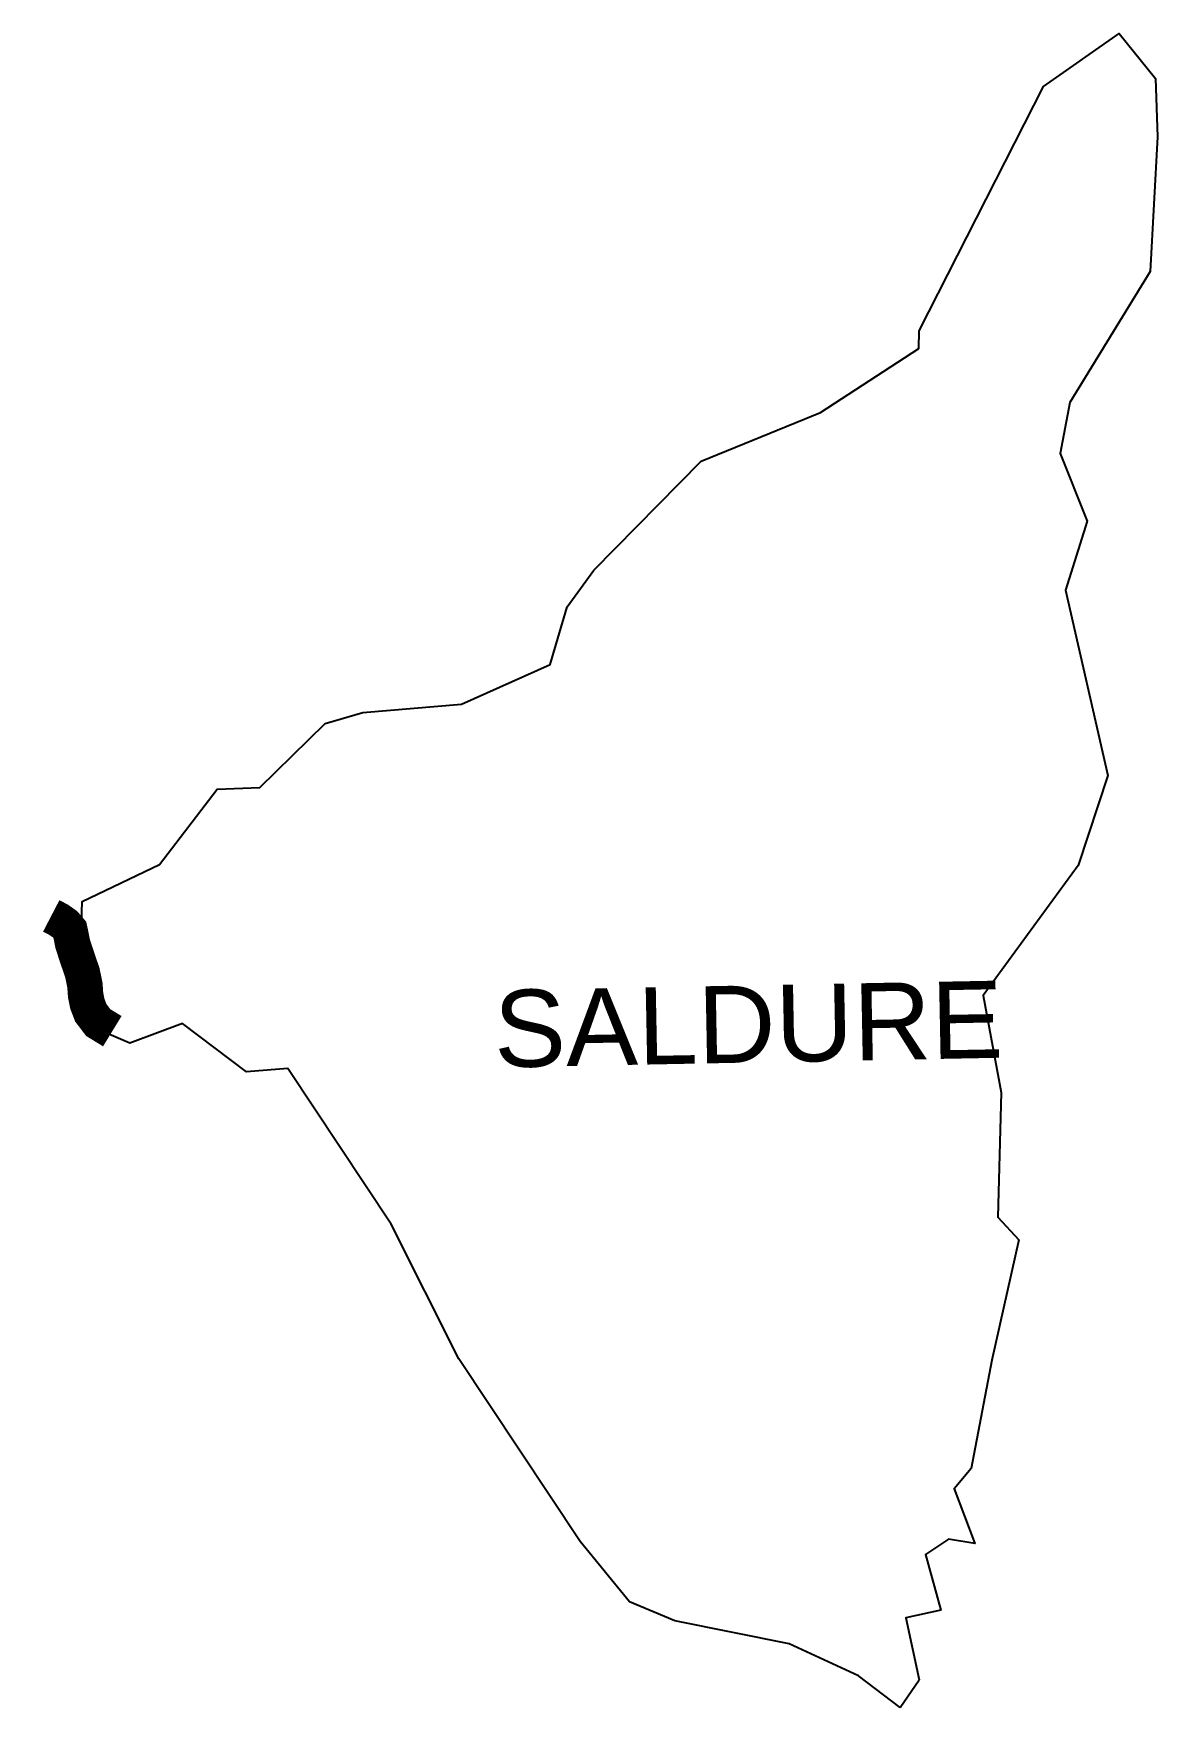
# Model space of a CAD drawing. Header units: metres. Extents: x 299395 to 300979, y 1967053 to 1969413.
import ezdxf

# ---------------------------------------------------------------- set-up
doc = ezdxf.new("R2010")
doc.units = ezdxf.units.M
for name, color, linetype in [('NATURALLY PROTECTED', 3, 'Continuous'), ('village', 3, 'Continuous'), ('VILLAGE NAME', 250, 'Continuous')]:
    doc.layers.add(name, color=color, linetype=linetype)
doc.styles.get("Standard").update_dxf_attribs({"font": 'calibri.ttf'})

msp = doc.modelspace()

# ---------------------------------------------------------------- linework, layer by layer
at = {"layer": 'NATURALLY PROTECTED', "color": 116, "true_color": 0x136734, "const_width": 50, "flags": 128}
msp.add_lwpolyline([(299419.8, 1968169), (299430.2, 1968163.6), (299439.3, 1968157.2), (299446, 1968149.4), (299447.4, 1968143.1), (299450.1, 1968129.5), (299456.2, 1968110.8), (299463.7, 1968088.9), (299467.3, 1968071.2), (299468.3, 1968057.3), (299470.7, 1968045.2), (299475.6, 1968032.4), (299486.1, 1968018.6), (299505.9, 1968006.5)], dxfattribs=at)
at = {"layer": 'village', "flags": 128}
msp.add_lwpolyline([(300616.5, 1967053.2), (300643.2, 1967092.4)], dxfattribs=at)
at = {"layer": 'village', "color": 3, "true_color": 0x00ff00}
for points in [[(299461.2, 1968112.9, 0), (299463.3, 1968189.2, 0), (299572.2, 1968241.4, 0), (299653.5, 1968347.7, 0), (299713.9, 1968349.8, 0), (299805.9, 1968440.3, 0), (299859, 1968455.7, 0), (299997.8, 1968467.3, 0), (300122.9, 1968523.5, 0), (300146.8, 1968604.8, 0), (300184.4, 1968656.4, 0), (300335.6, 1968809.8, 0), (300503.9, 1968878.5, 0), (300642.6, 1968968.9, 0), (300643.2, 1968993.6, 0), (300818.5, 1969338.3, 0), (300925, 1969412.9, 0), (300976.1, 1969349.6, 0), (300979, 1969267.4, 0), (300968.6, 1969077.2, 0), (300855.3, 1968892.8, 0), (300841.9, 1968820.8, 0), (300879.9, 1968725.4, 0), (300849.5, 1968628.1, 0), (300908.8, 1968366.9, 0), (300867.1, 1968240.1, 0), (300733.4, 1968056.7, 0), (300758.8, 1967920, 0), (300753.9, 1967744.4, 0), (300783.5, 1967712.6, 0), (300745.4, 1967542.9, 0), (300716.3, 1967390.2, 0), (300692.4, 1967361.6, 0), (300721.5, 1967284.2, 0), (300684.5, 1967290.6, 0), (300651.8, 1967269.1, 0), (300673.7, 1967190.3, 0), (300624.2, 1967179.8, 0), (300643.2, 1967092.4, 0)], [(300616.5, 1967053.2, 0), (300557.6, 1967098, 0), (300459.7, 1967142.9, 0), (300298.9, 1967175.3, 0), (300235, 1967202.1, 0), (300165.1, 1967287.4, 0), (299994.1, 1967544.5, 0), (299899.1, 1967734.5, 0), (299753.2, 1967953.8, 0), (299694.9, 1967949.1, 0), (299604.7, 1968017.3, 0), (299530.8, 1967989.7, 0), (299500.9, 1968002.2, 0), (299447.5, 1968084.8, 0), (299461.2, 1968112.9, 0)]]:
    msp.add_polyline3d(points, dxfattribs=at)

# ---------------------------------------------------------------- texts
at = {"layer": 'VILLAGE NAME', "insert": (300042.6, 1968064.1), "char_height": 108.748, "attachment_point": 1, "rotation": 1.1028}
msp.add_mtext_dynamic_manual_height_columns('{\\fArial|b0|i0|c0|p34;SALDURE}', width=1571.314, gutter_width=543.7, heights=[0], dxfattribs=at)

doc.saveas('drawing.dxf')
